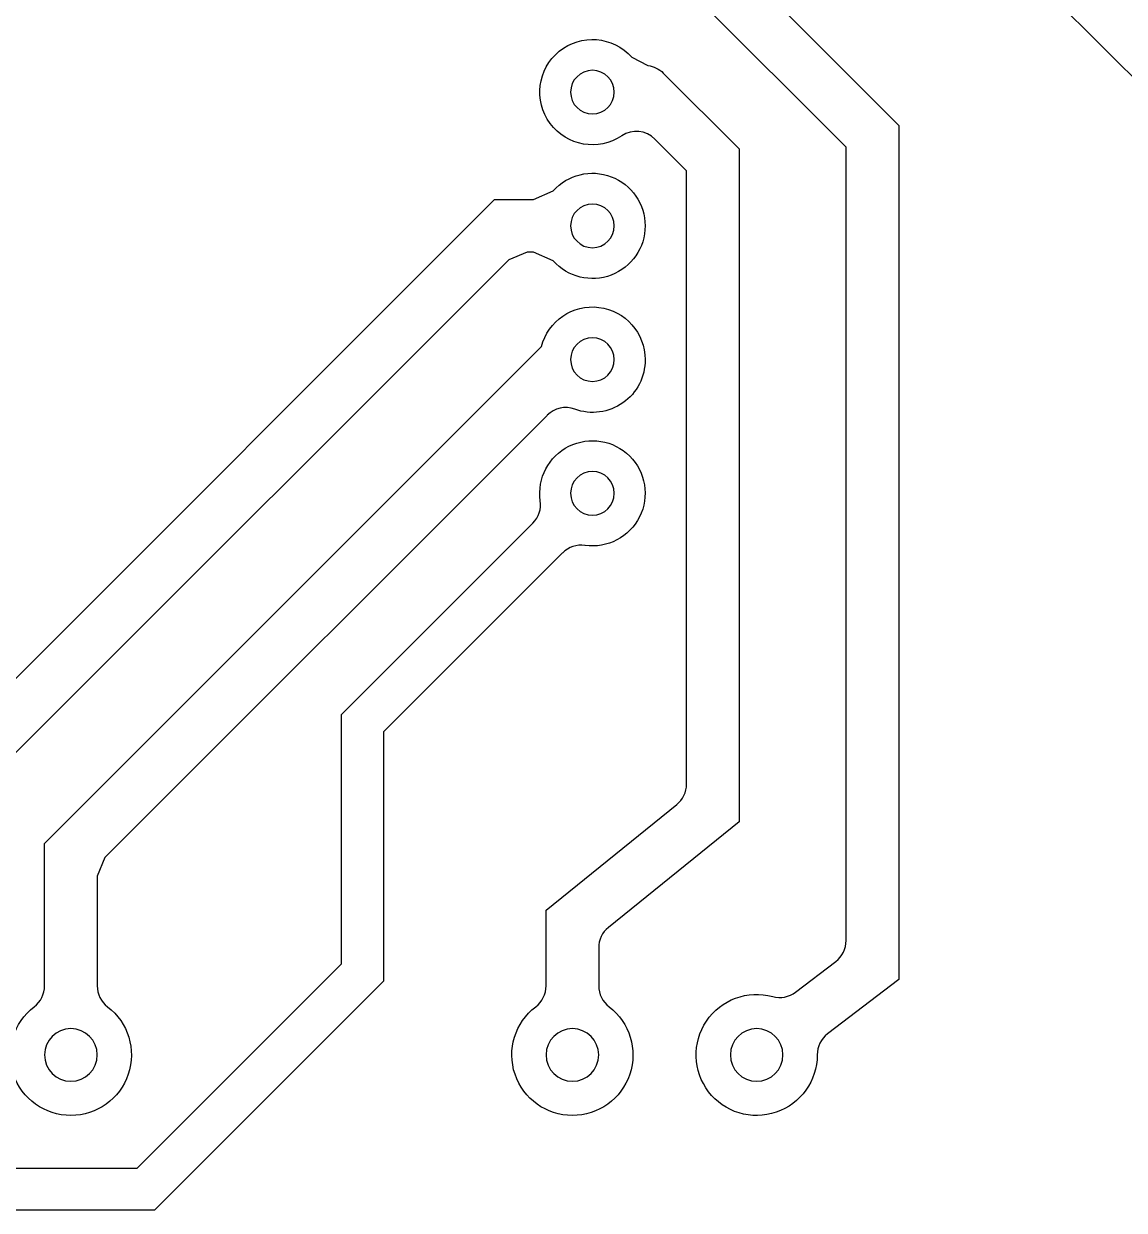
# Model space of a CAD drawing. Extents: x -87 to 75, y -128 to -16.
# Drawn here: x 21.87 to 42.77, y -109.39 to -86.85 of the extents above; entities that cross this region are included whole.
import ezdxf

# ---------------------------------------------------------------- set-up
doc = ezdxf.new("R2010")
doc.units = 0
doc.layers.add('MOSFET$TRACES', color=7, linetype='CONTINUOUS')

msp = doc.modelspace()

# ---------------------------------------------------------------- linework, layer by layer
at = {"layer": 'MOSFET$TRACES'}
for p, q in [((50.693, -95.625), (39.056, -83.988)), ((34.817, -85.11), (38.488, -88.781)), ((37.488, -89.195), (34.549, -86.257)), ((33.415, -87.483), (33.725, -87.646)), ((34.016, -87.789), (35.456, -89.229)), ((38.488, -88.781), (38.488, -101.587)), ((34.456, -89.643), (33.857, -89.044)), ((35.456, -89.229), (35.456, -102.01)), ((37.488, -101.587), (37.488, -89.195)), ((34.456, -101.294), (34.456, -89.643)), ((31.552, -90.19), (31.925, -90.023)), ((21.35, -99.652), (30.812, -90.19)), ((30.812, -90.19), (31.552, -90.19)), ((31.433, -91.19), (31.08, -91.337)), ((31.552, -91.19), (31.433, -91.19)), ((31.925, -91.357), (31.552, -91.19)), ((31.08, -91.337), (22.057, -100.359)), ((22.264, -102.421), (31.701, -92.984)), ((31.811, -94.289), (23.41, -102.689)), ((27.904, -99.97), (31.539, -96.336)), ((32.104, -96.902), (28.704, -100.302)), ((27.904, -104.707), (27.904, -99.97)), ((22.057, -100.359), (19.91, -102.506)), ((28.704, -100.302), (28.704, -105.038)), ((37.488, -104.264), (37.488, -101.587)), ((38.488, -101.587), (38.488, -105.006)), ((31.789, -103.688), (34.27, -101.682)), ((35.456, -102.01), (32.975, -104.015)), ((22.264, -105.126), (22.264, -102.421)), ((23.41, -102.689), (23.264, -103.042)), ((23.264, -103.042), (23.264, -105.126)), ((31.789, -105.126), (31.789, -103.688)), ((32.789, -104.404), (32.789, -105.126)), ((24.023, -108.588), (27.904, -104.707)), ((36.529, -105.244), (37.292, -104.661)), ((38.488, -105.006), (37.136, -106.039)), ((28.704, -105.038), (24.354, -109.388)), ((13.396, -108.588), (24.023, -108.588)), ((24.354, -109.388), (13.065, -109.388))]:
    msp.add_line(p, q, dxfattribs=at)
at = {"layer": 'MOSFET$TRACES', "extrusion": (0, 0, -1)}
for centre, radius in [((-32.67, -88.15), 0.415), ((-32.67, -90.69), 0.415), ((-32.67, -93.23), 0.415), ((-32.67, -95.77), 0.415), ((-22.764, -106.438), 0.5), ((-32.289, -106.438), 0.5), ((-35.789, -106.438), 0.5)]:
    msp.add_circle(centre, radius, dxfattribs=at)
for centre, radius, start, end in [((-32.67, -88.15), 1, 236.26, 138.1897), ((-33.662, -88.142), 0.5, 97.2388, 135), ((-32.67, -90.69), 1, 41.8103, 180), ((-32.67, -90.69), 1, 180, 318.1897), ((-32.67, -93.23), 1, 14.2281, 180), ((-32.677, -93.24), 0.993, 179.4407, 290.2698), ((-32.67, -95.77), 1, 351.8699, 278.1301), ((-35.789, -106.438), 1.15, 179.9308, 105.3204), ((-22.764, -106.438), 1.15, 127.3052, 52.6948), ((-32.289, -106.438), 1.15, 127.3052, 52.6948)]:
    msp.add_arc(centre, radius, start, end, dxfattribs=at)
at = {"layer": 'MOSFET$TRACES'}
for centre, radius, start, end in [((33.505, -89.378), 0.485, 43.5559, 125.184), ((32.161, -94.628), 0.488, 69.3826, 135.9069), ((31.185, -95.982), 0.5, 315, 8.1301), ((32.455, -97.247), 0.492, 81.4128, 135.4571), ((33.972, -101.301), 0.484, 308.0319, 0.9145), ((33.273, -104.397), 0.484, 128.0319, 180.9145), ((36.988, -104.264), 0.5, 307.3744, 0), ((21.764, -105.126), 0.5, 307.3052, 0), ((23.764, -105.126), 0.5, 180, 232.6948), ((31.289, -105.126), 0.5, 307.3052, 0), ((33.289, -105.126), 0.5, 180, 232.6948), ((36.225, -104.847), 0.5, 254.6796, 307.3744), ((37.439, -106.436), 0.5, 127.3744, 180.0692)]:
    msp.add_arc(centre, radius, start, end, dxfattribs=at)

doc.saveas('drawing.dxf')
